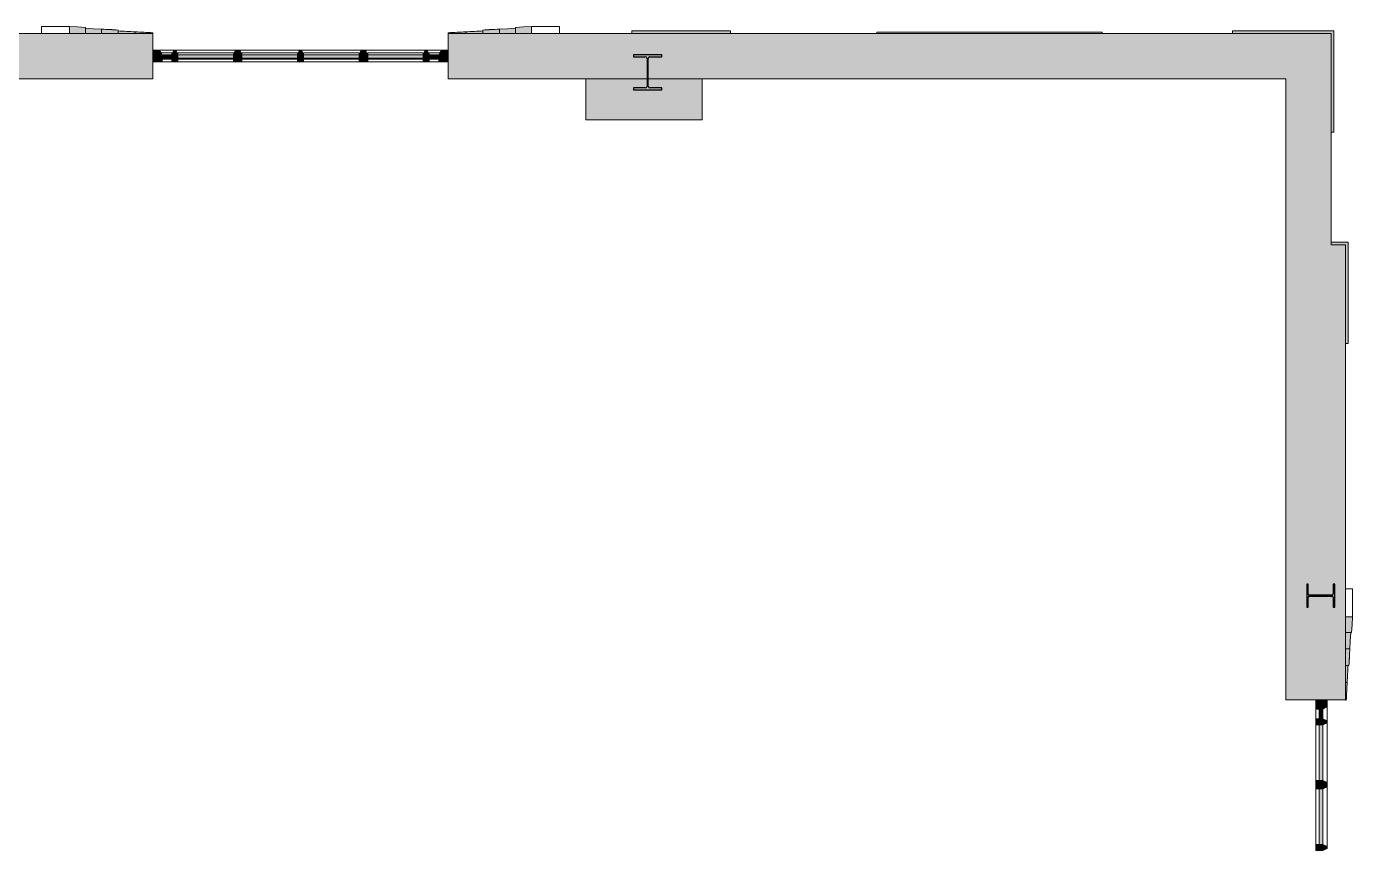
# Model space of a CAD drawing. Header units: inches. Extents: x -3598 to -1628, y -3458 to -206.
# Drawn here: x -2004.6 to -1628.4, y -444.6 to -211.6 of the extents above; entities that cross this region are included whole.
import ezdxf

# ---------------------------------------------------------------- set-up
doc = ezdxf.new("R2010")
doc.units = ezdxf.units.IN
doc.header["$MEASUREMENT"] = 0
for name, color, linetype, lineweight in [('A-GLAZ-CURT', 52, 'Continuous', 13), ('A-GLAZ-CWMG', 51, 'Continuous', 13), ('A-WALL', 113, 'Continuous', 13), ('A-WALL-PATT', 111, 'Continuous', 13), ('I-WALL', 2, 'Continuous', 13), ('S-COLS', 52, 'Continuous', 13)]:
    doc.layers.add(name, color=color, linetype=linetype, lineweight=lineweight)

# ---------------------------------------------------------------- blocks, each defined once
blk = doc.blocks.new('_STL - Column - W Shape - 2017v1 - W10x39-1513825-MEZZANINE - CAD')
at = {"layer": 'S-COLS'}
blk.add_hatch(color=130, dxfattribs=at).paths.add_polyline_path([(-4, -4.96), (3.99, -4.96), (3.99, -4.43), (0.66, -4.43), (0.31, -4.28), (0.16, -3.93), (0.16, 3.93), (0.31, 4.28), (0.66, 4.43), (3.99, 4.43), (3.99, 4.96), (-4, 4.96), (-4, 4.43), (-0.66, 4.43), (-0.31, 4.28), (-0.16, 3.93), (-0.16, -3.93), (-0.31, -4.28), (-0.66, -4.43), (-4, -4.43)], flags=0)
at = {"layer": 'S-COLS', "color": 253, "lineweight": 25}
for p, q in [((3.99, 4.96), (-4, 4.96)), ((-4, 4.96), (-4, 4.43)), ((-4, 4.43), (-0.66, 4.43)), ((-0.16, 3.93), (-0.16, -3.93)), ((0.16, -3.93), (0.16, 3.93)), ((0.66, 4.43), (3.99, 4.43)), ((3.99, 4.43), (3.99, 4.96)), ((-0.66, -4.43), (-4, -4.43)), ((-4, -4.43), (-4, -4.96)), ((-4, -4.96), (3.99, -4.96)), ((3.99, -4.43), (0.66, -4.43)), ((3.99, -4.96), (3.99, -4.43))]:
    blk.add_line(p, q, dxfattribs=at)
for centre, start, end in [((-0.66, 3.93), 0, 90), ((0.66, 3.93), 90, 180), ((-0.66, -3.93), 270, 0), ((0.66, -3.93), 180, 270)]:
    blk.add_arc(centre, 0.5, start, end, dxfattribs=at)
blk = doc.blocks.new('15830016-STRUCT_MARTINEZ-MOORE_CENTRAL_v2018_rvt-1-MEZZANINE - CAD')
at = {"layer": 'S-COLS', "lineweight": 5}
blk.add_hatch(color=50, dxfattribs=at).paths.add_polyline_path([(-1633.43, -376.39), (-1633.43, -369.89), (-1633.83, -369.89), (-1633.83, -372.63), (-1633.94, -372.9), (-1634.22, -373.02), (-1640.57, -373.02), (-1640.85, -372.9), (-1640.96, -372.63), (-1640.96, -369.89), (-1641.36, -369.89), (-1641.36, -376.39), (-1640.96, -376.39), (-1640.96, -373.66), (-1640.85, -373.38), (-1640.57, -373.27), (-1634.22, -373.27), (-1633.94, -373.38), (-1633.83, -373.66), (-1633.83, -376.39)], flags=0)
at = {"layer": 'S-COLS', "color": 253, "lineweight": 25}
for p, q in [((-1640.96, -369.89), (-1641.36, -369.89)), ((-1641.36, -369.89), (-1641.36, -376.39)), ((-1640.96, -372.63), (-1640.96, -369.89)), ((-1633.43, -369.89), (-1633.83, -369.89)), ((-1633.83, -369.89), (-1633.83, -372.63)), ((-1633.43, -376.39), (-1633.43, -369.89)), ((-1640.96, -376.39), (-1640.96, -373.66)), ((-1634.22, -373.02), (-1640.57, -373.02)), ((-1640.57, -373.27), (-1634.22, -373.27)), ((-1633.83, -373.66), (-1633.83, -376.39)), ((-1641.36, -376.39), (-1640.96, -376.39)), ((-1633.83, -376.39), (-1633.43, -376.39))]:
    blk.add_line(p, q, dxfattribs=at)
for centre, start, end in [((-1640.57, -372.63), 180, 270), ((-1640.57, -373.66), 90, 180), ((-1634.22, -372.63), 270, 0), ((-1634.22, -373.66), 0, 90)]:
    blk.add_arc(centre, 0.39, start, end, dxfattribs=at)
at = {"color": 250, "lineweight": 13}
blk.add_blockref('_STL - Column - W Shape - 2017v1 - W10x39-1513825-MEZZANINE - CAD', (-1828.4, -224.64), dxfattribs=at)
blk = doc.blocks.new('coin 29 - coin 2-499096-MEZZANINE - CAD')
at = {"layer": 'A-WALL-PATT', "lineweight": 20}
blk.add_hatch(color=10, dxfattribs=at).paths.add_polyline_path([(-1629.65, -301.58), (-1629.65, -272.83), (-1634.4, -272.83), (-1634.4, -273.58), (-1630.4, -273.58), (-1630.4, -301.58)], flags=0)
at = {"layer": 'A-WALL', "lineweight": 20}
for p, q in [((-1629.65, -272.83), (-1634.4, -272.83)), ((-1634.4, -272.83), (-1634.4, -273.58)), ((-1634.4, -273.58), (-1630.4, -273.58)), ((-1630.4, -273.58), (-1630.4, -301.58)), ((-1629.65, -301.58), (-1629.65, -272.83)), ((-1630.4, -301.58), (-1629.65, -301.58))]:
    blk.add_line(p, q, dxfattribs=at)
blk = doc.blocks.new('ws109 - ws1-499514-MEZZANINE - CAD')
at = {"layer": 'A-WALL', "lineweight": 20}
h = blk.add_hatch(color=10, dxfattribs=at)
h.paths.add_polyline_path([(-1630.4, -510.25), (-1628.4, -510.25), (-1628.65, -505.73), (-1630.4, -505.73), (-1630.4, -507.14)], flags=0)
h.paths.add_polyline_path([(-1630.4, -383.67), (-1628.65, -383.67), (-1628.4, -379.15), (-1630.4, -379.15)], flags=0)
h = blk.add_hatch(color=10, dxfattribs=at)
h.paths.add_polyline_path([(-1630.4, -505.73), (-1628.9, -505.73), (-1629.15, -501.13), (-1630.4, -501.13)], flags=0)
h.paths.add_polyline_path([(-1630.4, -388.27), (-1629.15, -388.27), (-1628.9, -383.67), (-1630.4, -383.67), (-1630.4, -388.15)], flags=0)
h = blk.add_hatch(color=10, dxfattribs=at)
h.paths.add_polyline_path([(-1630.4, -501.13), (-1629.15, -501.13), (-1629.4, -496.44), (-1630.4, -496.44)], flags=0)
h.paths.add_polyline_path([(-1630.4, -392.96), (-1629.4, -392.96), (-1629.15, -388.27), (-1630.4, -388.27)], flags=0)
h = blk.add_hatch(color=10, dxfattribs=at)
h.paths.add_polyline_path([(-1630.4, -496.44), (-1629.65, -496.44), (-1629.9, -491.61), (-1630.4, -491.61), (-1630.4, -492.27)], flags=0)
h.paths.add_polyline_path([(-1629.9, -397.79), (-1629.65, -392.96), (-1630.4, -392.96), (-1630.4, -397.79)], flags=0)
h = blk.add_hatch(color=10, dxfattribs=at)
h.paths.add_polyline_path([(-1630.4, -491.61), (-1629.9, -491.61), (-1630.15, -486.61), (-1630.4, -486.61)], flags=0)
h.paths.add_polyline_path([(-1630.15, -402.79), (-1629.9, -397.79), (-1630.4, -397.79), (-1630.4, -402.79)], flags=0)
for p, q in [((-1630.4, -371.2), (-1629.27, -371.2)), ((-1628.4, -371.2), (-1630.4, -371.2)), ((-1630.4, -371.2), (-1628.4, -371.2)), ((-1628.4, -379.15), (-1628.4, -371.2)), ((-1628.4, -379.15), (-1630.4, -379.15)), ((-1630.4, -379.15), (-1630.4, -383.67)), ((-1630.4, -383.67), (-1628.9, -383.67)), ((-1628.9, -383.67), (-1630.4, -383.67)), ((-1630.4, -383.67), (-1630.4, -388.27)), ((-1628.9, -383.67), (-1628.65, -383.67)), ((-1630.4, -388.27), (-1629.15, -388.27)), ((-1629.15, -388.27), (-1630.4, -388.27)), ((-1630.4, -388.27), (-1630.4, -392.96)), ((-1629.27, -390.62), (-1629.27, -391.2)), ((-1630.4, -392.96), (-1629.4, -392.96)), ((-1629.65, -392.96), (-1630.4, -392.96)), ((-1630.4, -392.96), (-1630.4, -397.79)), ((-1630.4, -397.79), (-1629.9, -397.79)), ((-1629.9, -397.79), (-1630.4, -397.79)), ((-1630.4, -397.79), (-1630.4, -402.79)), ((-1630.4, -402.79), (-1630.15, -402.79)), ((-1630.15, -486.61), (-1630.4, -486.61)), ((-1630.4, -486.61), (-1630.4, -491.61)), ((-1629.9, -491.61), (-1630.4, -491.61)), ((-1630.4, -491.61), (-1630.4, -496.44)), ((-1630.4, -491.61), (-1629.9, -491.61)), ((-1629.4, -496.44), (-1630.4, -496.44)), ((-1630.4, -496.44), (-1630.4, -501.13)), ((-1630.4, -496.44), (-1629.65, -496.44)), ((-1629.27, -498.2), (-1629.27, -498.78)), ((-1629.15, -501.13), (-1630.4, -501.13)), ((-1630.4, -501.13), (-1630.4, -505.73)), ((-1630.4, -501.13), (-1629.15, -501.13)), ((-1628.9, -505.73), (-1630.4, -505.73)), ((-1630.4, -505.73), (-1630.4, -510.25)), ((-1630.4, -505.73), (-1628.9, -505.73)), ((-1628.65, -505.73), (-1628.9, -505.73)), ((-1630.4, -510.25), (-1628.4, -510.25)), ((-1628.4, -516.19), (-1628.4, -510.25))]:
    blk.add_line(p, q, dxfattribs=at)
at = {"layer": 'A-WALL', "lineweight": 20, "flags": 128}
for points in [[(-1628.65, -383.67), (-1628.52, -381.41), (-1628.4, -379.15)], [(-1629.15, -388.27), (-1629.02, -385.97), (-1628.9, -383.67)], [(-1628.9, -505.73), (-1629.02, -503.43), (-1629.15, -501.13)], [(-1628.4, -510.25), (-1628.52, -507.99), (-1628.65, -505.73)]]:
    blk.add_lwpolyline(points, dxfattribs=at)
at = {"layer": 'A-WALL', "lineweight": 20}
for points in [[(-1629.4, -392.96), (-1629.35, -392.18), (-1629.27, -390.62), (-1629.19, -389.05), (-1629.15, -388.27)], [(-1629.9, -397.79), (-1629.85, -396.99), (-1629.77, -395.38), (-1629.69, -393.77), (-1629.65, -392.96)], [(-1630.15, -402.79), (-1630.1, -401.96), (-1630.02, -400.29), (-1629.94, -398.62), (-1629.9, -397.79)], [(-1629.9, -491.61), (-1629.94, -490.78), (-1630.02, -489.11), (-1630.1, -487.45), (-1630.15, -486.61)], [(-1629.65, -496.44), (-1629.69, -495.63), (-1629.77, -494.02), (-1629.85, -492.42), (-1629.9, -491.61)], [(-1629.15, -501.13), (-1629.19, -500.35), (-1629.27, -498.78), (-1629.35, -497.22), (-1629.4, -496.44)]]:
    blk.add_open_spline(points, degree=3, dxfattribs=at)
blk = doc.blocks.new('coin 30 - coin 2-499679-MEZZANINE - CAD')
at = {"layer": 'A-WALL-PATT', "lineweight": 20}
blk.add_hatch(color=10, dxfattribs=at).paths.add_polyline_path([(-1634.4, -361.64), (-1633.65, -361.64), (-1633.65, -332.89), (-1662.4, -332.89), (-1662.4, -333.64), (-1634.4, -333.64), (-1634.4, -359.4)], flags=0)
at = {"layer": 'A-WALL', "lineweight": 20}
for p, q in [((-1633.65, -332.89), (-1662.4, -332.89)), ((-1662.4, -332.89), (-1662.4, -333.64)), ((-1662.4, -333.64), (-1634.4, -333.64)), ((-1634.4, -333.64), (-1634.4, -361.64)), ((-1633.65, -361.64), (-1633.65, -332.89)), ((-1634.4, -361.64), (-1633.65, -361.64))]:
    blk.add_line(p, q, dxfattribs=at)
blk = doc.blocks.new('ws125 - ws1-512545-MEZZANINE - CAD')
at = {"layer": 'A-WALL', "lineweight": 20}
h = blk.add_hatch(color=10, dxfattribs=at)
h.paths.add_polyline_path([(-1992.44, -213.64), (-1987.93, -213.64), (-1987.93, -211.89), (-1992.44, -211.64)], flags=0)
h.paths.add_polyline_path([(-1865.87, -213.64), (-1861.35, -213.64), (-1861.35, -211.64), (-1865.87, -211.89), (-1865.87, -212.14)], flags=0)
h = blk.add_hatch(color=10, dxfattribs=at)
h.paths.add_polyline_path([(-1987.93, -213.64), (-1983.33, -213.64), (-1983.33, -212.39), (-1987.93, -212.14)], flags=0)
h.paths.add_polyline_path([(-1870.46, -213.64), (-1865.87, -213.64), (-1865.87, -212.14), (-1870.46, -212.39)], flags=0)
h = blk.add_hatch(color=10, dxfattribs=at)
h.paths.add_polyline_path([(-1983.33, -213.64), (-1978.63, -213.64), (-1978.63, -212.64), (-1983.33, -212.39)], flags=0)
h.paths.add_polyline_path([(-1875.16, -213.64), (-1870.46, -213.64), (-1870.46, -212.39), (-1875.16, -212.64)], flags=0)
h = blk.add_hatch(color=10, dxfattribs=at)
h.paths.add_polyline_path([(-1978.63, -213.64), (-1973.81, -213.64), (-1973.81, -213.14), (-1978.63, -212.89)], flags=0)
h.paths.add_polyline_path([(-1879.98, -213.64), (-1875.16, -213.64), (-1875.16, -212.89), (-1879.98, -213.14)], flags=0)
h = blk.add_hatch(color=10, dxfattribs=at)
h.paths.add_polyline_path([(-1973.81, -213.64), (-1968.81, -213.64), (-1968.81, -213.39), (-1973.81, -213.14)], flags=0)
h.paths.add_polyline_path([(-1884.98, -213.64), (-1879.98, -213.64), (-1879.98, -213.14), (-1884.98, -213.39)], flags=0)
for p, q in [((-2000.4, -211.64), (-2000.4, -213.64)), ((-2000.4, -213.64), (-2000.4, -211.64)), ((-1992.44, -211.64), (-2000.4, -211.64)), ((-2000.4, -213.64), (-2000.4, -212.52)), ((-1992.44, -211.64), (-1992.44, -213.64)), ((-1992.44, -213.64), (-1987.93, -213.64)), ((-1987.93, -212.14), (-1987.93, -211.89)), ((-1987.93, -213.64), (-1987.93, -212.14)), ((-1987.93, -212.14), (-1987.93, -213.64)), ((-1987.93, -213.64), (-1983.33, -213.64)), ((-1983.33, -213.64), (-1983.33, -212.39)), ((-1983.33, -212.39), (-1983.33, -213.64)), ((-1983.33, -213.64), (-1978.63, -213.64)), ((-1980.98, -212.52), (-1980.4, -212.52)), ((-1978.63, -213.64), (-1978.63, -212.64)), ((-1978.63, -212.89), (-1978.63, -213.64)), ((-1978.63, -213.64), (-1973.81, -213.64)), ((-1973.81, -213.64), (-1973.81, -213.14)), ((-1973.81, -213.14), (-1973.81, -213.64)), ((-1973.81, -213.64), (-1968.81, -213.64)), ((-1968.81, -213.64), (-1968.81, -213.39)), ((-1884.98, -213.39), (-1884.98, -213.64)), ((-1884.98, -213.64), (-1879.98, -213.64)), ((-1879.98, -213.14), (-1879.98, -213.64)), ((-1879.98, -213.64), (-1879.98, -213.14)), ((-1879.98, -213.64), (-1875.16, -213.64)), ((-1875.16, -212.64), (-1875.16, -213.64)), ((-1875.16, -213.64), (-1875.16, -212.89)), ((-1875.16, -213.64), (-1870.46, -213.64)), ((-1873.4, -212.52), (-1872.81, -212.52)), ((-1870.46, -212.39), (-1870.46, -213.64)), ((-1870.46, -213.64), (-1870.46, -212.39)), ((-1870.46, -213.64), (-1865.87, -213.64)), ((-1865.87, -211.89), (-1865.87, -212.14)), ((-1865.87, -212.14), (-1865.87, -213.64)), ((-1865.87, -213.64), (-1865.87, -212.14)), ((-1865.87, -213.64), (-1861.35, -213.64)), ((-1861.35, -213.64), (-1861.35, -211.64)), ((-1853.4, -211.64), (-1861.35, -211.64)), ((-1853.4, -213.64), (-1853.4, -211.64)), ((-1853.4, -211.64), (-1853.4, -213.64)), ((-1853.4, -212.52), (-1853.4, -213.64))]:
    blk.add_line(p, q, dxfattribs=at)
at = {"layer": 'A-WALL', "lineweight": 20, "flags": 128}
for points in [[(-1987.93, -211.89), (-1990.18, -211.77), (-1992.44, -211.64)], [(-1983.33, -212.39), (-1985.63, -212.27), (-1987.93, -212.14)], [(-1865.87, -212.14), (-1868.17, -212.27), (-1870.46, -212.39)], [(-1861.35, -211.64), (-1863.61, -211.77), (-1865.87, -211.89)]]:
    blk.add_lwpolyline(points, dxfattribs=at)
at = {"layer": 'A-WALL', "lineweight": 20}
for points in [[(-1978.63, -212.64), (-1979.41, -212.6), (-1980.98, -212.52), (-1982.54, -212.43), (-1983.33, -212.39)], [(-1973.81, -213.14), (-1974.61, -213.1), (-1976.22, -213.02), (-1977.83, -212.93), (-1978.63, -212.89)], [(-1968.81, -213.39), (-1969.64, -213.35), (-1971.31, -213.27), (-1972.97, -213.18), (-1973.81, -213.14)], [(-1879.98, -213.14), (-1880.82, -213.18), (-1882.49, -213.27), (-1884.15, -213.35), (-1884.98, -213.39)], [(-1875.16, -212.89), (-1875.96, -212.93), (-1877.57, -213.02), (-1879.18, -213.1), (-1879.98, -213.14)], [(-1870.46, -212.39), (-1871.25, -212.43), (-1872.81, -212.52), (-1874.38, -212.6), (-1875.16, -212.64)]]:
    blk.add_open_spline(points, degree=3, dxfattribs=at)
blk = doc.blocks.new('W_2 course13 - W_2 course-513321-MEZZANINE - CAD')
at = {"layer": 'A-WALL', "lineweight": 20}
for p, q in [((-1763.4, -333.64), (-1763.4, -333.27)), ((-1763.4, -333.27), (-1699.4, -333.27)), ((-1699.4, -333.27), (-1699.4, -333.64))]:
    blk.add_line(p, q, dxfattribs=at)
blk = doc.blocks.new('coin 33 - coin 1-513405-MEZZANINE - CAD')
at = {"layer": 'A-WALL-PATT', "lineweight": 20}
blk.add_hatch(color=10, dxfattribs=at).paths.add_polyline_path([(-1804.9, -333.64), (-1804.9, -332.89), (-1832.9, -332.89), (-1832.9, -333.64)], flags=0)
at = {"layer": 'A-WALL', "lineweight": 20}
for p, q in [((-1832.9, -332.89), (-1832.9, -333.64)), ((-1804.9, -332.89), (-1832.9, -332.89)), ((-1832.9, -333.64), (-1804.9, -333.64)), ((-1804.9, -333.64), (-1804.9, -332.89))]:
    blk.add_line(p, q, dxfattribs=at)
blk = doc.blocks.new('System Panel - Winco Glass-383972-MEZZANINE - CAD')
at = {"layer": 'A-GLAZ-CURT', "lineweight": 9}
blk.add_hatch(color=90, dxfattribs=at).paths.add_polyline_path([(4.78, 0), (2.05, 0), (2.05, -1), (4.78, -1)], flags=0)
at = {"layer": 'A-GLAZ-CURT', "lineweight": 20}
for p, q in [((4.78, 0), (2.05, 0)), ((2.05, 0), (2.05, -1)), ((4.78, -1), (4.78, 0)), ((2.05, -1), (4.78, -1))]:
    blk.add_line(p, q, dxfattribs=at)
blk = doc.blocks.new('System Panel - Winco Glass-383973-MEZZANINE - CAD')
at = {"layer": 'A-GLAZ-CURT', "lineweight": 9}
blk.add_hatch(color=90, dxfattribs=at).paths.add_polyline_path([(7.89, 0), (-7.89, 0), (-7.89, -1), (7.89, -1)], flags=0)
at = {"layer": 'A-GLAZ-CURT', "lineweight": 20}
for p, q in [((7.89, 0), (-7.89, 0)), ((-7.89, 0), (-7.89, -1)), ((7.89, -1), (7.89, 0)), ((-7.89, -1), (7.89, -1))]:
    blk.add_line(p, q, dxfattribs=at)
blk = doc.blocks.new('System Panel - Winco Glass-383979-MEZZANINE - CAD')
at = {"layer": 'A-GLAZ-CURT', "lineweight": 9}
blk.add_hatch(color=90, dxfattribs=at).paths.add_polyline_path([(7.89, 0), (-7.89, 0), (-7.89, -1), (7.89, -1)], flags=0)
at = {"layer": 'A-GLAZ-CURT', "lineweight": 20}
for p, q in [((7.89, 0), (-7.89, 0)), ((-7.89, 0), (-7.89, -1)), ((7.89, -1), (7.89, 0)), ((-7.89, -1), (7.89, -1))]:
    blk.add_line(p, q, dxfattribs=at)
blk = doc.blocks.new('Rectangular Mullion - Winco Accent Full-Large-383985-MEZZANINE - CAD')
at = {"layer": 'A-GLAZ-CWMG', "lineweight": 9}
blk.add_hatch(color=90, dxfattribs=at).paths.add_polyline_path([(1.22, 0), (0.64, -1.25), (-0.64, -1.25), (-1.22, 0), (-1.22, 2), (1.22, 2)], flags=0)
at = {"layer": 'A-GLAZ-CWMG', "lineweight": 20}
for p, q in [((-1.22, 2), (1.22, 2)), ((-1.22, 0), (-1.22, 2)), ((-0.64, -1.25), (-1.22, 0)), ((1.22, 0), (0.64, -1.25)), ((1.22, 2), (1.22, 0)), ((0.64, -1.25), (-0.64, -1.25))]:
    blk.add_line(p, q, dxfattribs=at)
blk = doc.blocks.new('Rectangular Mullion - Winco Accent Full-383992-MEZZANINE - CAD')
at = {"layer": 'A-GLAZ-CWMG', "lineweight": 9}
blk.add_hatch(color=90, dxfattribs=at).paths.add_polyline_path([(0.84, 0), (0.26, -1.25), (-0.26, -1.25), (-0.84, 0), (-0.84, 2), (0.84, 2)], flags=0)
at = {"layer": 'A-GLAZ-CWMG', "lineweight": 20}
for p, q in [((-0.84, 2), (0.84, 2)), ((-0.84, 0), (-0.84, 2)), ((-0.26, -1.25), (-0.84, 0)), ((0.84, 0), (0.26, -1.25)), ((0.84, 2), (0.84, 0)), ((0.26, -1.25), (-0.26, -1.25))]:
    blk.add_line(p, q, dxfattribs=at)
blk = doc.blocks.new('Rectangular Mullion - Winco Accent Full-383996-MEZZANINE - CAD')
at = {"layer": 'A-GLAZ-CWMG', "lineweight": 9}
blk.add_hatch(color=90, dxfattribs=at).paths.add_polyline_path([(0.84, 0), (0.26, -1.25), (-0.26, -1.25), (-0.84, 0), (-0.84, 2), (0.84, 2)], flags=0)
at = {"layer": 'A-GLAZ-CWMG', "lineweight": 20}
for p, q in [((-0.84, 2), (0.84, 2)), ((-0.84, 0), (-0.84, 2)), ((-0.26, -1.25), (-0.84, 0)), ((0.84, 0), (0.26, -1.25)), ((0.84, 2), (0.84, 0)), ((0.26, -1.25), (-0.26, -1.25))]:
    blk.add_line(p, q, dxfattribs=at)
blk = doc.blocks.new('Rectangular Mullion - Winco Accent Full-Large-383999-MEZZANINE - CAD')
at = {"layer": 'A-GLAZ-CWMG', "lineweight": 9}
for p, q in [((-1638.83, -747.26), (-1638.83, -731.48)), ((-1635.58, -730.9), (-1635.58, -747.84))]:
    blk.add_line(p, q, dxfattribs=at)
blk = doc.blocks.new('Rectangular Mullion - Winco Accent Full-Large-V38-MEZZANINE - CAD')
at = {"layer": 'A-GLAZ-CWMG', "lineweight": 9}
for p, q in [((-1638.83, -729.8), (-1638.83, -714.03)), ((-1635.58, -713.44), (-1635.58, -730.38))]:
    blk.add_line(p, q, dxfattribs=at)
blk = doc.blocks.new('Rectangular Mullion - Winco Accent Full-Large-384000-MEZZANINE - CAD')
at = {"layer": 'A-GLAZ-CWMG', "lineweight": 9}
for p, q in [((-1638.83, -694.13), (-1638.83, -691.39)), ((-1635.58, -690.63), (-1635.58, -694.71))]:
    blk.add_line(p, q, dxfattribs=at)
blk = doc.blocks.new('Rectangular Mullion - Winco Accent Full_Left-Large-V41-MEZZANINE - CAD')
at = {"layer": 'A-GLAZ-CWMG', "lineweight": 9}
blk.add_hatch(color=90, dxfattribs=at).paths.add_polyline_path([(-1636.83, -405.39), (-1635.58, -404.63), (-1635.58, -402.73), (-1638.83, -402.73), (-1638.83, -405.39)], flags=0)
at = {"layer": 'A-GLAZ-CWMG', "lineweight": 20}
for p, q in [((-1635.58, -402.73), (-1638.83, -402.73)), ((-1638.83, -402.73), (-1638.83, -405.39)), ((-1638.83, -405.39), (-1636.83, -405.39)), ((-1635.58, -404.63), (-1635.58, -402.73))]:
    blk.add_line(p, q, dxfattribs=at)
blk.add_arc((-1420.27, -759.75), 415.29, 121.2289, 121.4308, dxfattribs=at)
blk = doc.blocks.new('System Panel - Winco Glass-383974-MEZZANINE - CAD')
at = {"layer": 'A-GLAZ-CURT', "lineweight": 9}
blk.add_hatch(color=90, dxfattribs=at).paths.add_polyline_path([(7.89, 0), (-7.89, 0), (-7.89, -1), (7.89, -1)], flags=0)
at = {"layer": 'A-GLAZ-CURT', "lineweight": 20}
for p, q in [((7.89, 0), (-7.89, 0)), ((-7.89, 0), (-7.89, -1)), ((7.89, -1), (7.89, 0)), ((-7.89, -1), (7.89, -1))]:
    blk.add_line(p, q, dxfattribs=at)
blk = doc.blocks.new('System Panel - Winco Glass-383980-MEZZANINE - CAD')
at = {"layer": 'A-GLAZ-CURT', "lineweight": 9}
blk.add_hatch(color=90, dxfattribs=at).paths.add_polyline_path([(7.89, 0), (-7.89, 0), (-7.89, -1), (7.89, -1)], flags=0)
at = {"layer": 'A-GLAZ-CURT', "lineweight": 20}
for p, q in [((7.89, 0), (-7.89, 0)), ((-7.89, 0), (-7.89, -1)), ((7.89, -1), (7.89, 0)), ((-7.89, -1), (7.89, -1))]:
    blk.add_line(p, q, dxfattribs=at)
blk = doc.blocks.new('System Panel - Winco Glass-383982-MEZZANINE - CAD')
at = {"layer": 'A-GLAZ-CURT', "lineweight": 9}
blk.add_hatch(color=90, dxfattribs=at).paths.add_polyline_path([(-2.05, 0), (-4.78, 0), (-4.78, -1), (-2.05, -1)], flags=0)
at = {"layer": 'A-GLAZ-CURT', "lineweight": 20}
for p, q in [((-2.05, 0), (-4.78, 0)), ((-4.78, 0), (-4.78, -1)), ((-2.05, -1), (-2.05, 0)), ((-4.78, -1), (-2.05, -1))]:
    blk.add_line(p, q, dxfattribs=at)
blk = doc.blocks.new('Rectangular Mullion - Winco Accent Full-Large-384026-MEZZANINE - CAD')
at = {"layer": 'A-GLAZ-CWMG', "lineweight": 9}
blk.add_hatch(color=90, dxfattribs=at).paths.add_polyline_path([(-1.22, 2), (1.22, 2), (1.22, 0), (0.64, -1.25), (-0.64, -1.25), (-1.22, 0)], flags=0)
at = {"layer": 'A-GLAZ-CWMG', "lineweight": 20}
for p, q in [((-1.22, 2), (1.22, 2)), ((-1.22, 0), (-1.22, 2)), ((-0.64, -1.25), (-1.22, 0)), ((1.22, 0), (0.64, -1.25)), ((1.22, 2), (1.22, 0)), ((0.64, -1.25), (-0.64, -1.25))]:
    blk.add_line(p, q, dxfattribs=at)
blk = doc.blocks.new('Rectangular Mullion - Winco Accent Full-Large-384027-MEZZANINE - CAD')
at = {"layer": 'A-GLAZ-CWMG', "lineweight": 9}
blk.add_hatch(color=90, dxfattribs=at).paths.add_polyline_path([(-1.22, 2), (1.22, 2), (1.22, 0), (0.64, -1.25), (-0.64, -1.25), (-1.22, 0)], flags=0)
at = {"layer": 'A-GLAZ-CWMG', "lineweight": 20}
for p, q in [((-1.22, 2), (1.22, 2)), ((-1.22, 0), (-1.22, 2)), ((-0.64, -1.25), (-1.22, 0)), ((1.22, 0), (0.64, -1.25)), ((1.22, 2), (1.22, 0)), ((0.64, -1.25), (-0.64, -1.25))]:
    blk.add_line(p, q, dxfattribs=at)
blk = doc.blocks.new('Rectangular Mullion - Winco Accent Full-384028-MEZZANINE - CAD')
at = {"layer": 'A-GLAZ-CWMG', "lineweight": 9}
blk.add_hatch(color=90, dxfattribs=at).paths.add_polyline_path([(0.84, 2), (0.84, 0), (0.26, -1.25), (-0.26, -1.25), (-0.84, 0), (-0.84, 2)], flags=0)
at = {"layer": 'A-GLAZ-CWMG', "lineweight": 20}
for p, q in [((-0.84, 2), (0.84, 2)), ((-0.84, 0), (-0.84, 2)), ((-0.26, -1.25), (-0.84, 0)), ((0.84, 0), (0.26, -1.25)), ((0.84, 2), (0.84, 0)), ((0.26, -1.25), (-0.26, -1.25))]:
    blk.add_line(p, q, dxfattribs=at)
blk = doc.blocks.new('Rectangular Mullion - Winco Accent Full-384029-MEZZANINE - CAD')
at = {"layer": 'A-GLAZ-CWMG', "lineweight": 9}
blk.add_hatch(color=90, dxfattribs=at).paths.add_polyline_path([(0.84, 2), (0.84, 0), (0.26, -1.25), (-0.26, -1.25), (-0.84, 0), (-0.84, 2)], flags=0)
at = {"layer": 'A-GLAZ-CWMG', "lineweight": 20}
for p, q in [((-0.84, 2), (0.84, 2)), ((-0.84, 0), (-0.84, 2)), ((-0.26, -1.25), (-0.84, 0)), ((0.84, 0), (0.26, -1.25)), ((0.84, 2), (0.84, 0)), ((0.26, -1.25), (-0.26, -1.25))]:
    blk.add_line(p, q, dxfattribs=at)
blk = doc.blocks.new('Rectangular Mullion - Winco Accent Full-Large-383998-MEZZANINE - CAD')
at = {"layer": 'A-GLAZ-CWMG', "lineweight": 9}
for p, q in [((-1638.83, -769.89), (-1638.83, -767.15)), ((-1635.58, -766.57), (-1635.58, -770.65))]:
    blk.add_line(p, q, dxfattribs=at)
blk = doc.blocks.new('Rectangular Mullion - Winco Accent Full_Left-Large-V56-MEZZANINE - CAD')
at = {"layer": 'A-GLAZ-CWMG', "lineweight": 9}
blk.add_hatch(color=90, dxfattribs=at).paths.add_polyline_path([(-1968.81, -221.64), (-1966.14, -221.64), (-1966.14, -219.64), (-1966.9, -218.39), (-1968.81, -218.39)], flags=0)
at = {"layer": 'A-GLAZ-CWMG', "lineweight": 20}
for p, q in [((-1968.81, -218.39), (-1968.81, -221.64)), ((-1966.9, -218.39), (-1968.81, -218.39)), ((-1968.81, -221.64), (-1966.14, -221.64)), ((-1966.14, -221.64), (-1966.14, -219.64))]:
    blk.add_line(p, q, dxfattribs=at)
blk.add_arc((-1611.79, -3.08), 415.29, 211.2289, 211.4308, dxfattribs=at)
blk = doc.blocks.new('Rectangular Mullion - Winco Accent Full_Left-Large-V57-MEZZANINE - CAD')
at = {"layer": 'A-GLAZ-CWMG', "lineweight": 9}
blk.add_hatch(color=90, dxfattribs=at).paths.add_polyline_path([(-1884.98, -221.64), (-1884.98, -218.39), (-1886.89, -218.39), (-1887.65, -219.64), (-1887.65, -221.64)], flags=0)
at = {"layer": 'A-GLAZ-CWMG', "lineweight": 20}
for p, q in [((-1887.65, -219.64), (-1887.65, -221.64)), ((-1887.65, -221.64), (-1884.98, -221.64)), ((-1884.98, -218.39), (-1886.89, -218.39)), ((-1884.98, -221.64), (-1884.98, -218.39))]:
    blk.add_line(p, q, dxfattribs=at)
blk.add_arc((-2242, -3.08), 415.29, 328.5692, 328.7711, dxfattribs=at)
blk = doc.blocks.new('Rectangular Mullion - Winco Accent Half-384022-MEZZANINE - CAD')
at = {"layer": 'A-GLAZ-CWMG', "lineweight": 9}
for p, q in [((-3262.39, -219.64), (-3262.39, -219.14)), ((-3262.39, -219.14), (-3259.34, -219.14)), ((-3259.65, -220.89), (-3262.39, -220.89))]:
    blk.add_line(p, q, dxfattribs=at)
blk = doc.blocks.new('Rectangular Mullion - Winco Accent Half-384023-MEZZANINE - CAD')
at = {"layer": 'A-GLAZ-CWMG', "lineweight": 9}
for p, q in [((-3298.05, -219.64), (-3298.05, -219.14)), ((-3298.05, -219.14), (-3282.28, -219.14)), ((-3282.28, -220.89), (-3298.05, -220.89)), ((-3282.28, -219.14), (-3282.28, -219.64))]:
    blk.add_line(p, q, dxfattribs=at)
blk = doc.blocks.new('Rectangular Mullion - Winco Accent Half-384024-MEZZANINE - CAD')
at = {"layer": 'A-GLAZ-CWMG', "lineweight": 9}
for p, q in [((-3338.45, -219.14), (-3335.41, -219.14)), ((-3335.41, -220.89), (-3338.14, -220.89)), ((-3335.41, -219.14), (-3335.41, -219.64))]:
    blk.add_line(p, q, dxfattribs=at)

msp = doc.modelspace()

# ---------------------------------------------------------------- hatches: boundary and pattern name
at = {"layer": 'A-WALL-PATT', "lineweight": 20}
h = msp.add_hatch(color=10, dxfattribs=at)
h.paths.add_polyline_path([(-3579.52, -226.52), (-3396.56, -226.52), (-3396.56, -220.71), (-3396.7, -220.36), (-3397.06, -220.21), (-3400.39, -220.21), (-3400.39, -219.68), (-3392.4, -219.68), (-3392.4, -220.21), (-3395.74, -220.21), (-3396.09, -220.36), (-3396.24, -220.71), (-3396.24, -226.52), (-3340.81, -226.52), (-3340.81, -213.64), (-3579.52, -213.64)], flags=0)
h.paths.add_polyline_path([(-3256.98, -226.52), (-3200.56, -226.52), (-3200.56, -220.71), (-3200.7, -220.36), (-3201.06, -220.21), (-3204.39, -220.21), (-3204.36, -219.68), (-3196.4, -219.68), (-3196.4, -220.21), (-3199.74, -220.21), (-3200.09, -220.36), (-3200.24, -220.71), (-3200.24, -226.52), (-3144.81, -226.52), (-3144.81, -213.64), (-3256.98, -213.64), (-3256.98, -224.53)], flags=0)
h.paths.add_polyline_path([(-3060.98, -226.52), (-3004.56, -226.52), (-3004.56, -220.71), (-3004.7, -220.36), (-3005.06, -220.21), (-3008.39, -220.21), (-3008.39, -219.68), (-3000.4, -219.68), (-3000.4, -220.21), (-3003.74, -220.21), (-3004.09, -220.36), (-3004.24, -220.71), (-3004.24, -226.52), (-2947.81, -226.52), (-2947.81, -213.64), (-3060.98, -213.64)], flags=0)
h.paths.add_polyline_path([(-2855.39, -226.52), (-2808.56, -226.52), (-2808.56, -220.71), (-2808.7, -220.36), (-2809.06, -220.21), (-2812.39, -220.21), (-2812.39, -219.68), (-2804.4, -219.68), (-2804.4, -220.21), (-2807.74, -220.21), (-2808.09, -220.36), (-2808.24, -220.71), (-2808.24, -226.52), (-2752.81, -226.52), (-2752.81, -213.64), (-2863.98, -213.64), (-2863.98, -226.52)], flags=0)
h.paths.add_polyline_path([(-2668.98, -226.52), (-2612.56, -226.52), (-2612.56, -220.71), (-2612.7, -220.36), (-2613.06, -220.21), (-2616.39, -220.21), (-2616.36, -219.68), (-2608.4, -219.68), (-2608.4, -220.21), (-2611.74, -220.21), (-2612.09, -220.36), (-2612.24, -220.71), (-2612.24, -226.52), (-2556.81, -226.52), (-2556.81, -213.64), (-2668.98, -213.64), (-2668.98, -224.53)], flags=0)
h.paths.add_polyline_path([(-2472.98, -226.52), (-2416.56, -226.52), (-2416.56, -220.71), (-2416.7, -220.36), (-2417.06, -220.21), (-2420.39, -220.21), (-2420.36, -219.68), (-2412.4, -219.68), (-2412.4, -220.21), (-2415.74, -220.21), (-2416.09, -220.36), (-2416.24, -220.71), (-2416.24, -226.52), (-2360.81, -226.52), (-2360.81, -213.64), (-2472.98, -213.64)], flags=0)
h.paths.add_polyline_path([(-2266.84, -226.52), (-2220.56, -226.52), (-2220.56, -220.71), (-2220.7, -220.36), (-2221.06, -220.21), (-2224.39, -220.21), (-2224.36, -219.68), (-2216.4, -219.68), (-2216.4, -220.21), (-2219.74, -220.21), (-2220.09, -220.36), (-2220.24, -220.71), (-2220.24, -226.52), (-2164.81, -226.52), (-2164.81, -213.64), (-2276.98, -213.64), (-2276.98, -226.52)], flags=0)
h.paths.add_polyline_path([(-2080.98, -226.52), (-2024.56, -226.52), (-2024.56, -220.71), (-2024.7, -220.36), (-2025.06, -220.21), (-2028.39, -220.21), (-2028.39, -219.68), (-2020.4, -219.68), (-2020.4, -220.21), (-2023.74, -220.21), (-2024.09, -220.36), (-2024.24, -220.71), (-2024.24, -226.52), (-1968.81, -226.52), (-1968.81, -213.64), (-2080.98, -213.64), (-2080.98, -224.53)], flags=0)
h.paths.add_polyline_path([(-1879.64, -226.52), (-1828.56, -226.52), (-1828.56, -220.71), (-1828.7, -220.36), (-1829.06, -220.21), (-1832.39, -220.21), (-1832.39, -219.68), (-1824.4, -219.68), (-1824.4, -220.21), (-1827.74, -220.21), (-1828.09, -220.36), (-1828.24, -220.71), (-1828.24, -226.52), (-1634.4, -226.52), (-1634.4, -213.64), (-1884.98, -213.64), (-1884.98, -226.52)], flags=0)
for points in [[(-1824.4, -238.14), (-1812.9, -238.14), (-1812.9, -226.52), (-1828.24, -226.52), (-1828.24, -228.57), (-1828.09, -228.92), (-1827.74, -229.07), (-1824.4, -229.07), (-1824.4, -229.6), (-1832.39, -229.6), (-1832.39, -229.07), (-1829.06, -229.07), (-1828.7, -228.92), (-1828.56, -228.57), (-1828.56, -226.52), (-1845.9, -226.52), (-1845.9, -238.14), (-1827.74, -238.14)], [(-1647.27, -273.64), (-1634.4, -273.64), (-1634.4, -226.52), (-1647.27, -226.52), (-1647.27, -269.15)]]:
    msp.add_hatch(color=10, dxfattribs=at).paths.add_polyline_path(points, flags=0)
h = msp.add_hatch(color=10, dxfattribs=at)
h.paths.add_polyline_path([(-1647.27, -901.64), (-1630.4, -901.64), (-1630.4, -772.55), (-1647.27, -772.55), (-1647.27, -893.88)], flags=0)
h.paths.add_polyline_path([(-1630.4, -688.73), (-1630.4, -629.55), (-1647.27, -629.55), (-1647.27, -688.73)], flags=0)
h.paths.add_polyline_path([(-1630.4, -545.73), (-1630.4, -486.55), (-1647.27, -486.55), (-1647.27, -545.73)], flags=0)
h.paths.add_polyline_path([(-1630.4, -402.73), (-1630.4, -273.64), (-1647.27, -273.64), (-1647.27, -402.73), (-1631.83, -402.73)], flags=0)

# ---------------------------------------------------------------- linework, layer by layer
at = {"layer": 'A-WALL', "lineweight": 20}
for p, q in [((-1992.44, -213.64), (-2057.35, -213.64)), ((-1987.93, -213.64), (-1992.44, -213.64)), ((-1978.63, -213.64), (-1987.93, -213.64)), ((-1973.81, -213.64), (-1978.63, -213.64)), ((-1968.81, -213.64), (-1973.81, -213.64)), ((-1968.81, -226.52), (-1968.81, -213.64)), ((-1879.98, -213.64), (-1884.98, -213.64)), ((-1884.98, -213.64), (-1884.98, -226.52)), ((-1875.16, -213.64), (-1879.98, -213.64)), ((-1865.87, -213.64), (-1875.16, -213.64)), ((-1861.35, -213.64), (-1865.87, -213.64)), ((-1634.4, -213.64), (-1861.35, -213.64)), ((-1634.4, -273.64), (-1634.4, -213.64)), ((-2008.9, -226.52), (-1968.81, -226.52)), ((-1884.98, -226.52), (-1845.9, -226.52)), ((-1812.9, -226.52), (-1647.27, -226.52)), ((-1647.27, -226.52), (-1647.27, -402.73)), ((-1630.4, -273.64), (-1634.4, -273.64)), ((-1630.4, -379.15), (-1630.4, -273.64)), ((-1630.4, -383.67), (-1630.4, -379.15)), ((-1630.4, -392.96), (-1630.4, -383.67)), ((-1630.4, -397.79), (-1630.4, -392.96)), ((-1630.4, -402.73), (-1630.4, -397.79)), ((-1647.27, -402.73), (-1630.4, -402.73))]:
    msp.add_line(p, q, dxfattribs=at)
at = {"layer": 'I-WALL', "lineweight": 20}
for p, q in [((-1828.56, -226.52), (-1845.9, -226.52)), ((-1845.9, -226.52), (-1845.9, -238.14)), ((-1812.9, -226.52), (-1828.24, -226.52)), ((-1812.9, -238.14), (-1812.9, -226.52)), ((-1845.9, -238.14), (-1812.9, -238.14))]:
    msp.add_line(p, q, dxfattribs=at)

# ---------------------------------------------------------------- block references
at = {"lineweight": 5}
msp.add_blockref('15830016-STRUCT_MARTINEZ-MOORE_CENTRAL_v2018_rvt-1-MEZZANINE - CAD', (0, 0), dxfattribs=at)
at = {"layer": 'A-GLAZ-CURT', "lineweight": 9}
for name, p in [('System Panel - Winco Glass-383972-MEZZANINE - CAD', (-1968.19, -219.64)), ('System Panel - Winco Glass-383979-MEZZANINE - CAD', (-1953.83, -219.64)), ('System Panel - Winco Glass-383973-MEZZANINE - CAD', (-1935.62, -219.64)), ('System Panel - Winco Glass-383980-MEZZANINE - CAD', (-1918.17, -219.64)), ('System Panel - Winco Glass-383974-MEZZANINE - CAD', (-1899.96, -219.64)), ('System Panel - Winco Glass-383982-MEZZANINE - CAD', (-1885.6, -219.64))]:
    msp.add_blockref(name, p, dxfattribs=at)
at = {"layer": 'A-GLAZ-CURT', "lineweight": 9, "rotation": 269.9999999999482}
for name, p in [('System Panel - Winco Glass-383972-MEZZANINE - CAD', (-1636.83, -403.35)), ('System Panel - Winco Glass-383979-MEZZANINE - CAD', (-1636.83, -417.7)), ('System Panel - Winco Glass-383973-MEZZANINE - CAD', (-1636.83, -435.91))]:
    msp.add_blockref(name, p, dxfattribs=at)
at = {"layer": 'A-GLAZ-CWMG', "lineweight": 9}
for name, p in [('Rectangular Mullion - Winco Accent Full_Left-Large-V56-MEZZANINE - CAD', (0, 0)), ('Rectangular Mullion - Winco Accent Half-384024-MEZZANINE - CAD', (1372, 0)), ('Rectangular Mullion - Winco Accent Half-384023-MEZZANINE - CAD', (1336.33, 0)), ('Rectangular Mullion - Winco Accent Half-384023-MEZZANINE - CAD', (1354.54, 0)), ('Rectangular Mullion - Winco Accent Half-384023-MEZZANINE - CAD', (1372, 0)), ('Rectangular Mullion - Winco Accent Half-384023-MEZZANINE - CAD', (1390.21, 0)), ('Rectangular Mullion - Winco Accent Half-384022-MEZZANINE - CAD', (1372, 0)), ('Rectangular Mullion - Winco Accent Full_Left-Large-V57-MEZZANINE - CAD', (0, 0)), ('Rectangular Mullion - Winco Accent Full_Left-Large-V41-MEZZANINE - CAD', (0, 0)), ('Rectangular Mullion - Winco Accent Full-Large-384000-MEZZANINE - CAD', (0, 286)), ('Rectangular Mullion - Winco Accent Full-Large-383999-MEZZANINE - CAD', (0, 321.67)), ('Rectangular Mullion - Winco Accent Full-Large-V38-MEZZANINE - CAD', (0, 286))]:
    msp.add_blockref(name, p, dxfattribs=at)
for name, p, rotation in [('Rectangular Mullion - Winco Accent Full-Large-384000-MEZZANINE - CAD', (-2657.54, 1417.19), 90.00000000005191), ('Rectangular Mullion - Winco Accent Full-Large-383999-MEZZANINE - CAD', (-2693.2, 1417.19), 90.00000000005191), ('Rectangular Mullion - Winco Accent Full-Large-V38-MEZZANINE - CAD', (-2657.54, 1417.19), 90.00000000005191), ('Rectangular Mullion - Winco Accent Full-Large-383999-MEZZANINE - CAD', (-2657.54, 1417.19), 90.00000000005191), ('Rectangular Mullion - Winco Accent Full-Large-V38-MEZZANINE - CAD', (-2621.87, 1417.19), 90.00000000005191), ('Rectangular Mullion - Winco Accent Full-Large-383998-MEZZANINE - CAD', (-2657.54, 1417.19), 90.00000000005302)]:
    msp.add_blockref(name, p, dxfattribs=dict(at, rotation=rotation))
at = {"layer": 'A-GLAZ-CWMG', "lineweight": 9, "extrusion": (0, 0, -1)}
for name, p, rotation in [('Rectangular Mullion - Winco Accent Full-383992-MEZZANINE - CAD', (1962.56, -219.64), 180), ('Rectangular Mullion - Winco Accent Full-Large-384026-MEZZANINE - CAD', (1944.73, -219.64), 180), ('Rectangular Mullion - Winco Accent Full-384028-MEZZANINE - CAD', (1926.9, -219.64), 180), ('Rectangular Mullion - Winco Accent Full-Large-384027-MEZZANINE - CAD', (1909.06, -219.64), 180), ('Rectangular Mullion - Winco Accent Full-384029-MEZZANINE - CAD', (1891.23, -219.64), 180), ('Rectangular Mullion - Winco Accent Full-383992-MEZZANINE - CAD', (1636.83, -408.97), 270.0000000000518), ('Rectangular Mullion - Winco Accent Full-Large-383985-MEZZANINE - CAD', (1636.83, -426.81), 270.0000000000518), ('Rectangular Mullion - Winco Accent Full-383996-MEZZANINE - CAD', (1636.83, -444.64), 270.0000000000518)]:
    msp.add_blockref(name, p, dxfattribs=dict(at, rotation=rotation))
at = {"layer": 'A-WALL', "lineweight": 20}
for name, p in [('ws125 - ws1-512545-MEZZANINE - CAD', (0, 0)), ('coin 33 - coin 1-513405-MEZZANINE - CAD', (0, 120)), ('W_2 course13 - W_2 course-513321-MEZZANINE - CAD', (0, 120)), ('coin 30 - coin 2-499679-MEZZANINE - CAD', (0, 120)), ('coin 29 - coin 2-499096-MEZZANINE - CAD', (0, 0)), ('ws109 - ws1-499514-MEZZANINE - CAD', (0, 0))]:
    msp.add_blockref(name, p, dxfattribs=at)

doc.saveas('drawing.dxf')
